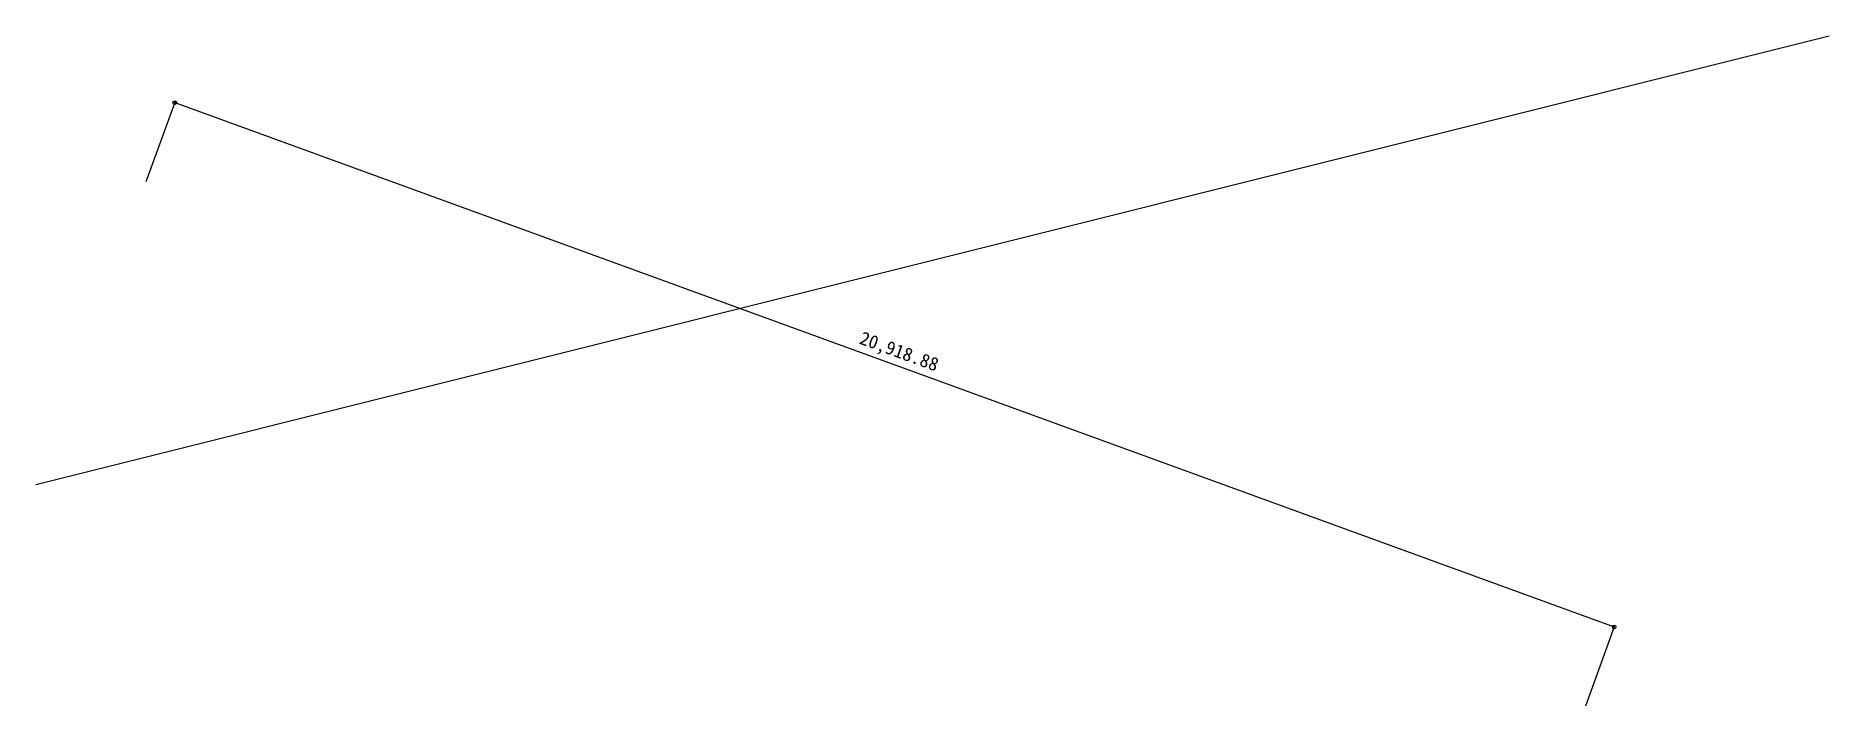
# Model space of a CAD drawing. Units: millimetres at full size, sheet at 1:100. Extents: x -15551 to 8939, y -18759 to -9612.
import ezdxf
from ezdxf.enums import TextEntityAlignment as Align

# ---------------------------------------------------------------- set-up
doc = ezdxf.new("R2010")
doc.units = ezdxf.units.MM
doc.header["$LTSCALE"] = 100
doc.header["$PDMODE"] = 32
doc.header["$PDSIZE"] = 50
doc.layers.add('0-0', color=4, linetype='Continuous')
doc.styles.add('ＭＳ ゴシック', font='')
doc.styles.get('ＭＳ ゴシック').set_extended_font_data('MS Gothic')

msp = doc.modelspace()

# ---------------------------------------------------------------- linework, layer by layer
at = {"layer": '0-0', "color": 7}
msp.add_line((-15551, -15734.7), (8938.8, -9612.2), dxfattribs=at)
at = {"layer": '0-0'}
for p, q in [((-13654.2, -10523.2), (-14047.7, -11604.5)), ((-13654.2, -10523.2), (6003.1, -17677.9)), ((6003.1, -17677.9), (5609.6, -18759.2))]:
    msp.add_line(p, q, dxfattribs=at)
for p in [(-13654.2, -10523.2), (6003.1, -17677.9)]:
    msp.add_point(p, dxfattribs=at)

# ---------------------------------------------------------------- texts
at = {"layer": '0-0', "style": 'ＭＳ ゴシック'}
msp.add_text('20,918.88', height=183.3, rotation=340, dxfattribs=at).set_placement((-4337, -13861.2), align=Align.BOTTOM_LEFT)

doc.saveas('drawing.dxf')
